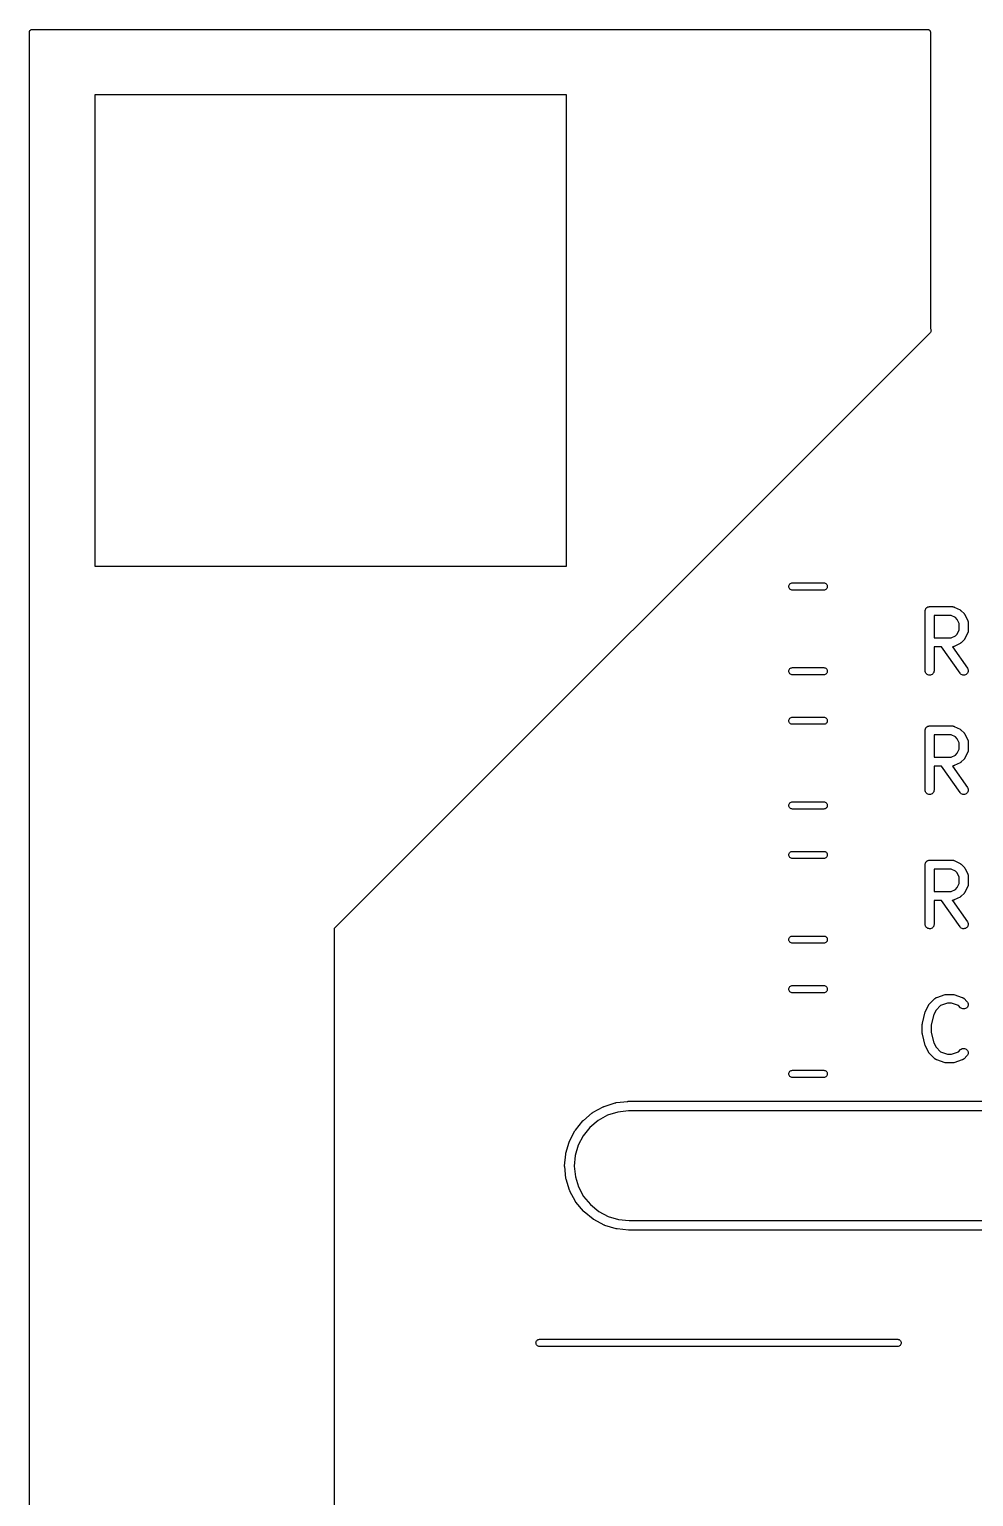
# Model space of a CAD drawing. Extents: x 50 to 150, y -150 to -50.
# Drawn here: x 49.95 to 65.77, y -74.55 to -49.95 of the extents above; entities that cross this region are included whole.
import ezdxf

# ---------------------------------------------------------------- set-up
doc = ezdxf.new("R2010")
doc.units = 0
doc.layers.add('BLACK', color=7, linetype='CONTINUOUS')

msp = doc.modelspace()

# ---------------------------------------------------------------- linework, layer by layer
at = {"layer": 'BLACK', "linetype": 'CONTINUOUS'}
for p, q in [((49.95, -49.9993), (49.9505, -49.9947)), ((49.95, -49.9996), (49.95, -49.9993)), ((49.95, -49.9997), (49.95, -49.9996)), ((49.95, -50), (49.95, -49.9997)), ((49.95, -49.9997), (49.95, -49.9997)), ((49.95, -150), (49.95, -50)), ((49.9505, -49.9947), (49.951, -49.9899)), ((49.951, -49.9899), (49.9511, -49.9898)), ((49.9511, -49.9896), (49.9525, -49.9851)), ((49.9511, -49.9898), (49.9511, -49.9896)), ((49.9525, -49.9851), (49.9539, -49.9806)), ((49.9539, -49.9806), (49.954, -49.9805)), ((49.954, -49.9803), (49.9564, -49.9761)), ((49.954, -49.9805), (49.954, -49.9803)), ((49.9564, -49.9761), (49.9585, -49.972)), ((49.9585, -49.972), (49.9587, -49.9719)), ((49.9587, -49.9718), (49.9617, -49.9682)), ((49.9587, -49.9719), (49.9587, -49.9718)), ((49.9617, -49.9682), (49.9648, -49.9645)), ((49.9648, -49.9645), (49.9649, -49.9644)), ((49.9649, -49.9644), (49.965, -49.9643)), ((49.965, -49.9643), (49.9686, -49.9614)), ((49.9686, -49.9614), (49.9723, -49.9584)), ((49.9723, -49.9584), (49.9725, -49.9583)), ((49.9725, -49.9583), (49.9726, -49.9582)), ((49.9726, -49.9582), (49.9767, -49.956)), ((49.9767, -49.956), (49.9809, -49.9538)), ((49.9809, -49.9538), (49.9811, -49.9537)), ((49.9811, -49.9537), (49.9813, -49.9536)), ((49.9813, -49.9536), (49.9857, -49.9523)), ((49.9857, -49.9523), (49.9903, -49.951)), ((49.9903, -49.951), (49.9905, -49.9509)), ((49.9905, -49.9509), (49.9906, -49.9509)), ((49.9906, -49.9509), (49.9953, -49.9505)), ((49.9953, -49.9505), (50, -49.95)), ((50, -49.95), (65, -49.95)), ((65, -49.95), (65.0003, -49.95)), ((65.0003, -49.95), (65.0003, -49.95)), ((65.0003, -49.95), (65.0004, -49.95)), ((65.0004, -49.95), (65.0007, -49.95)), ((65.0007, -49.95), (65.0053, -49.9505)), ((65.0053, -49.9505), (65.0101, -49.951)), ((65.0101, -49.951), (65.0102, -49.9511)), ((65.0102, -49.9511), (65.0104, -49.9511)), ((65.0104, -49.9511), (65.0149, -49.9525)), ((65.0149, -49.9525), (65.0194, -49.9539)), ((65.0194, -49.9539), (65.0195, -49.954)), ((65.0195, -49.954), (65.0197, -49.954)), ((65.0197, -49.954), (65.0238, -49.9563)), ((65.0238, -49.9563), (65.028, -49.9585)), ((65.028, -49.9585), (65.0281, -49.9587)), ((65.0281, -49.9587), (65.0282, -49.9587)), ((65.0282, -49.9587), (65.0318, -49.9617)), ((65.0318, -49.9617), (65.0355, -49.9648)), ((65.0355, -49.9648), (65.0356, -49.9649)), ((65.0356, -49.9649), (65.0357, -49.965)), ((65.0357, -49.965), (65.0386, -49.9686)), ((65.0386, -49.9686), (65.0416, -49.9723)), ((65.0416, -49.9723), (65.0417, -49.9725)), ((65.0417, -49.9725), (65.0418, -49.9726)), ((65.0418, -49.9726), (65.044, -49.9767)), ((65.044, -49.9767), (65.0462, -49.9809)), ((65.0462, -49.9809), (65.0463, -49.9811)), ((65.0463, -49.9811), (65.0464, -49.9813)), ((65.0464, -49.9813), (65.0477, -49.9857)), ((65.0477, -49.9857), (65.049, -49.9903)), ((65.049, -49.9903), (65.0491, -49.9905)), ((65.0491, -49.9905), (65.0491, -49.9906)), ((65.0491, -49.9906), (65.0495, -49.9953)), ((65.0495, -49.9953), (65.05, -50)), ((65.05, -50), (65.05, -54.9663)), ((58.95, -51.05), (51.05, -51.05)), ((51.05, -51.05), (51.05, -58.95)), ((58.95, -58.95), (58.95, -51.05)), ((65.0445, -55.0403), (55.06, -65.0249)), ((65.0501, -55.0335), (65.0445, -55.0403)), ((65.05, -54.9663), (65.0501, -54.9665)), ((65.0501, -54.9665), (65.0557, -54.9769)), ((65.0557, -55.0231), (65.0501, -55.0335)), ((65.0557, -54.9769), (65.0591, -54.9882)), ((65.0591, -55.0118), (65.0557, -55.0231)), ((65.0591, -54.9882), (65.0603, -55)), ((65.0603, -55), (65.0591, -55.0118)), ((51.05, -58.95), (58.95, -58.95)), ((62.6785, -59.29), (62.6796, -59.2782)), ((62.6796, -59.2782), (62.683, -59.2669)), ((62.683, -59.2669), (62.6886, -59.2565)), ((62.6886, -59.2565), (62.6961, -59.2474)), ((62.6961, -59.2474), (62.7053, -59.2399)), ((62.7053, -59.2399), (62.7157, -59.2343)), ((62.7157, -59.2343), (62.727, -59.2309)), ((62.727, -59.2309), (62.7358, -59.23)), ((62.7358, -59.23), (63.2642, -59.23)), ((63.2642, -59.23), (63.273, -59.2309)), ((63.273, -59.2309), (63.2843, -59.2343)), ((63.2843, -59.2343), (63.2947, -59.2399)), ((63.2947, -59.2399), (63.3039, -59.2474)), ((63.3039, -59.2474), (63.3114, -59.2565)), ((63.3114, -59.2565), (63.317, -59.2669)), ((63.317, -59.2669), (63.3204, -59.2782)), ((63.3204, -59.2782), (63.3215, -59.29)), ((62.6796, -59.3018), (62.6785, -59.29)), ((62.683, -59.3131), (62.6796, -59.3018)), ((62.6886, -59.3235), (62.683, -59.3131)), ((62.6961, -59.3326), (62.6886, -59.3235)), ((62.7053, -59.3401), (62.6961, -59.3326)), ((62.7157, -59.3457), (62.7053, -59.3401)), ((62.727, -59.3491), (62.7157, -59.3457)), ((62.7358, -59.35), (62.727, -59.3491)), ((63.2642, -59.35), (62.7358, -59.35)), ((63.273, -59.3491), (63.2642, -59.35)), ((63.2843, -59.3457), (63.273, -59.3491)), ((63.2947, -59.3401), (63.2843, -59.3457)), ((63.3039, -59.3326), (63.2947, -59.3401)), ((63.3114, -59.3235), (63.3039, -59.3326)), ((63.317, -59.3131), (63.3114, -59.3235)), ((63.3204, -59.3018), (63.317, -59.3131)), ((63.3215, -59.29), (63.3204, -59.3018)), ((64.9607, -59.7013), (64.9615, -59.6943)), ((64.9607, -59.7018), (64.9607, -59.7013)), ((64.9607, -59.7019), (64.9607, -59.7018)), ((64.9607, -59.7024), (64.9607, -59.7019)), ((64.9607, -59.7019), (64.9607, -59.7019)), ((64.9607, -60.7024), (64.9607, -59.7024)), ((64.9615, -59.6943), (64.9622, -59.6873)), ((64.9622, -59.6873), (64.9623, -59.687)), ((64.9623, -59.687), (64.9624, -59.6868)), ((64.9624, -59.6868), (64.9645, -59.6801)), ((64.9645, -59.6801), (64.9666, -59.6733)), ((64.9666, -59.6733), (64.9667, -59.6731)), ((64.9667, -59.6731), (64.9668, -59.6728)), ((64.9668, -59.6728), (64.9702, -59.6666)), ((64.9702, -59.6666), (64.9735, -59.6604)), ((64.9735, -59.6604), (64.9737, -59.6602)), ((64.9737, -59.6602), (64.9738, -59.66)), ((64.9738, -59.66), (64.9784, -59.6546)), ((64.9784, -59.6546), (64.9829, -59.6492)), ((64.9829, -59.6492), (64.9831, -59.649)), ((64.9831, -59.649), (64.9832, -59.6488)), ((64.9832, -59.6488), (64.9887, -59.6444)), ((64.9887, -59.6444), (64.9942, -59.6399)), ((64.9942, -59.6399), (64.9944, -59.6398)), ((64.9944, -59.6398), (64.9946, -59.6396)), ((64.9946, -59.6396), (65.0009, -59.6364)), ((65.0009, -59.6364), (65.0071, -59.633)), ((65.0071, -59.633), (65.0074, -59.633)), ((65.0074, -59.633), (65.0076, -59.6328)), ((65.0076, -59.6328), (65.0144, -59.6308)), ((65.0144, -59.6308), (65.0211, -59.6288)), ((65.0211, -59.6288), (65.0214, -59.6288)), ((65.0214, -59.6288), (65.0217, -59.6287)), ((65.0217, -59.6287), (65.0287, -59.6281)), ((65.0287, -59.6281), (65.0357, -59.6274)), ((65.0357, -59.6274), (65.4167, -59.6274)), ((65.4167, -59.6274), (65.4177, -59.6274)), ((65.4177, -59.6274), (65.4199, -59.6276)), ((65.4199, -59.6276), (65.4221, -59.6276)), ((65.4221, -59.6276), (65.4272, -59.6284)), ((65.4272, -59.6284), (65.4323, -59.629)), ((65.4323, -59.629), (65.4344, -59.6297)), ((65.4344, -59.6297), (65.4365, -59.6301)), ((65.4365, -59.6301), (65.4413, -59.6319)), ((65.4413, -59.6319), (65.4462, -59.6334)), ((65.4462, -59.6334), (65.4481, -59.6345)), ((65.4481, -59.6345), (65.4502, -59.6353)), ((65.4502, -59.6353), (65.5454, -59.6829)), ((65.5454, -59.6829), (65.5464, -59.6834)), ((65.5464, -59.6834), (65.5499, -59.6857)), ((65.5499, -59.6857), (65.5536, -59.6877)), ((65.5536, -59.6877), (65.556, -59.6897)), ((65.556, -59.6897), (65.5587, -59.6914)), ((65.5587, -59.6914), (65.5617, -59.6943)), ((65.5617, -59.6943), (65.5649, -59.697)), ((65.5649, -59.697), (65.6126, -59.7446)), ((65.6126, -59.7446), (65.6133, -59.7453)), ((65.6133, -59.7453), (65.6159, -59.7486)), ((65.6159, -59.7486), (65.6188, -59.7517)), ((65.6188, -59.7517), (65.6205, -59.7543)), ((65.6205, -59.7543), (65.6224, -59.7568)), ((65.6224, -59.7568), (65.6244, -59.7605)), ((65.6244, -59.7605), (65.6266, -59.7641)), ((65.6266, -59.7641), (65.6742, -59.8593)), ((65.1107, -59.7774), (65.1107, -60.1512)), ((65.399, -59.7774), (65.1107, -59.7774)), ((65.4675, -59.8116), (65.399, -59.7774)), ((65.4979, -59.842), (65.4675, -59.8116)), ((65.5321, -59.9106), (65.4979, -59.842)), ((65.4979, -60.0865), (65.5321, -60.018)), ((65.5321, -60.018), (65.5321, -59.9106)), ((65.6742, -59.8593), (65.6747, -59.8603)), ((65.6747, -59.8603), (65.6754, -59.8623)), ((65.6754, -59.8623), (65.6765, -59.8643)), ((65.6765, -59.8643), (65.678, -59.8692)), ((65.678, -59.8692), (65.6797, -59.874)), ((65.6797, -59.874), (65.6801, -59.8762)), ((65.6801, -59.8762), (65.6807, -59.8783)), ((65.6807, -59.8783), (65.6812, -59.8834)), ((65.6812, -59.8834), (65.682, -59.8885)), ((65.682, -59.8885), (65.6819, -59.8907)), ((65.6819, -59.8907), (65.6821, -59.8929)), ((65.6821, -59.8929), (65.6821, -60.0357)), ((65.1107, -60.1512), (65.399, -60.1512)), ((65.399, -60.1512), (65.4675, -60.1169)), ((65.5454, -60.2457), (65.4502, -60.2933)), ((65.4675, -60.1169), (65.4979, -60.0865)), ((65.549, -60.2434), (65.5454, -60.2457)), ((65.5528, -60.2415), (65.549, -60.2434)), ((65.5552, -60.2395), (65.5528, -60.2415)), ((65.5578, -60.2379), (65.5552, -60.2395)), ((65.5609, -60.235), (65.5578, -60.2379)), ((65.5642, -60.2323), (65.5609, -60.235)), ((65.5649, -60.2316), (65.5642, -60.2323)), ((65.6126, -60.184), (65.5649, -60.2316)), ((65.6152, -60.1807), (65.6126, -60.184)), ((65.6182, -60.1777), (65.6152, -60.1807)), ((65.6199, -60.1751), (65.6182, -60.1777)), ((65.6218, -60.1727), (65.6199, -60.1751)), ((65.6238, -60.169), (65.6218, -60.1727)), ((65.6261, -60.1654), (65.6238, -60.169)), ((65.6266, -60.1645), (65.6261, -60.1654)), ((65.6742, -60.0693), (65.6266, -60.1645)), ((65.675, -60.0672), (65.6742, -60.0693)), ((65.6761, -60.0653), (65.675, -60.0672)), ((65.6776, -60.0604), (65.6761, -60.0653)), ((65.6795, -60.0556), (65.6776, -60.0604)), ((65.6798, -60.0534), (65.6795, -60.0556)), ((65.6805, -60.0513), (65.6798, -60.0534)), ((65.6811, -60.0462), (65.6805, -60.0513)), ((65.6819, -60.0412), (65.6811, -60.0462)), ((65.6821, -60.0368), (65.6819, -60.039)), ((65.6819, -60.039), (65.6819, -60.0412)), ((65.6821, -60.0357), (65.6821, -60.0368)), ((65.2348, -60.3012), (65.1107, -60.3012)), ((65.1107, -60.3012), (65.1107, -60.7024)), ((65.5457, -60.7454), (65.2348, -60.3012)), ((65.4189, -60.301), (65.4178, -60.3011)), ((65.4178, -60.3011), (65.6686, -60.6594)), ((65.4211, -60.3011), (65.4189, -60.301)), ((65.4261, -60.3003), (65.4211, -60.3011)), ((65.4312, -60.2998), (65.4261, -60.3003)), ((65.4334, -60.2991), (65.4312, -60.2998)), ((65.4355, -60.2988), (65.4334, -60.2991)), ((65.4403, -60.297), (65.4355, -60.2988)), ((65.4452, -60.2955), (65.4403, -60.297)), ((65.4472, -60.2945), (65.4452, -60.2955)), ((65.4493, -60.2937), (65.4472, -60.2945)), ((65.4502, -60.2933), (65.4493, -60.2937)), ((62.6785, -60.71), (62.6796, -60.6982)), ((62.6796, -60.7218), (62.6785, -60.71)), ((62.6796, -60.6982), (62.683, -60.6869)), ((62.683, -60.7331), (62.6796, -60.7218)), ((62.683, -60.6869), (62.6886, -60.6765)), ((62.6886, -60.7435), (62.683, -60.7331)), ((62.6886, -60.6765), (62.6961, -60.6674)), ((62.6961, -60.7526), (62.6886, -60.7435)), ((62.6961, -60.6674), (62.7053, -60.6599)), ((62.7053, -60.7601), (62.6961, -60.7526)), ((62.7053, -60.6599), (62.7157, -60.6543)), ((62.7157, -60.6543), (62.727, -60.6509)), ((62.727, -60.6509), (62.7358, -60.65)), ((62.7358, -60.65), (63.2642, -60.65)), ((63.2642, -60.65), (63.273, -60.6509)), ((63.273, -60.6509), (63.2843, -60.6543)), ((63.2843, -60.6543), (63.2947, -60.6599)), ((63.2947, -60.6599), (63.3039, -60.6674)), ((63.3039, -60.7526), (63.2947, -60.7601)), ((63.3039, -60.6674), (63.3114, -60.6765)), ((63.3114, -60.7435), (63.3039, -60.7526)), ((63.3114, -60.6765), (63.317, -60.6869)), ((63.317, -60.7331), (63.3114, -60.7435)), ((63.317, -60.6869), (63.3204, -60.6982)), ((63.3204, -60.7218), (63.317, -60.7331)), ((63.3204, -60.6982), (63.3215, -60.71)), ((63.3215, -60.71), (63.3204, -60.7218)), ((64.9621, -60.7169), (64.9607, -60.7024)), ((64.9664, -60.731), (64.9621, -60.7169)), ((64.9732, -60.7439), (64.9664, -60.731)), ((64.9825, -60.7552), (64.9732, -60.7439)), ((64.9938, -60.7646), (64.9825, -60.7552)), ((65.0882, -60.756), (65.0768, -60.7651)), ((65.0976, -60.7448), (65.0882, -60.756)), ((65.1046, -60.7319), (65.0976, -60.7448)), ((65.1091, -60.718), (65.1046, -60.7319)), ((65.1107, -60.7034), (65.1091, -60.718)), ((65.1107, -60.7024), (65.1107, -60.7034)), ((65.5552, -60.7565), (65.5457, -60.7454)), ((65.6609, -60.7547), (65.6497, -60.7641)), ((65.67, -60.7432), (65.6609, -60.7547)), ((65.6686, -60.6594), (65.6692, -60.6602)), ((65.6692, -60.6602), (65.6762, -60.6731)), ((65.6768, -60.7302), (65.67, -60.7432)), ((65.6762, -60.6731), (65.6806, -60.6871)), ((65.6809, -60.7162), (65.6768, -60.7302)), ((65.6806, -60.6871), (65.6821, -60.7016)), ((65.6821, -60.7016), (65.6809, -60.7162)), ((62.7157, -60.7657), (62.7053, -60.7601)), ((62.727, -60.7691), (62.7157, -60.7657)), ((62.7358, -60.77), (62.727, -60.7691)), ((63.2642, -60.77), (62.7358, -60.77)), ((63.273, -60.7691), (63.2642, -60.77)), ((63.2843, -60.7657), (63.273, -60.7691)), ((63.2947, -60.7601), (63.2843, -60.7657)), ((65.0066, -60.7715), (64.9938, -60.7646)), ((65.0206, -60.7758), (65.0066, -60.7715)), ((65.0352, -60.7774), (65.0206, -60.7758)), ((65.0498, -60.7761), (65.0352, -60.7774)), ((65.0638, -60.7719), (65.0498, -60.7761)), ((65.0768, -60.7651), (65.0638, -60.7719)), ((65.5667, -60.7656), (65.5552, -60.7565)), ((65.5798, -60.7722), (65.5667, -60.7656)), ((65.5939, -60.7762), (65.5798, -60.7722)), ((65.6084, -60.7774), (65.5939, -60.7762)), ((65.623, -60.7757), (65.6084, -60.7774)), ((65.6369, -60.7712), (65.623, -60.7757)), ((65.6497, -60.7641), (65.6369, -60.7712)), ((62.6961, -61.4974), (62.7053, -61.4899)), ((62.7053, -61.4899), (62.7157, -61.4843)), ((62.7157, -61.4843), (62.727, -61.4809)), ((62.727, -61.4809), (62.7358, -61.48)), ((62.7358, -61.48), (63.2642, -61.48)), ((63.2642, -61.48), (63.273, -61.4809)), ((63.273, -61.4809), (63.2843, -61.4843)), ((63.2843, -61.4843), (63.2947, -61.4899)), ((63.2947, -61.4899), (63.3039, -61.4974)), ((62.6785, -61.54), (62.6796, -61.5282)), ((62.6796, -61.5518), (62.6785, -61.54)), ((62.6796, -61.5282), (62.683, -61.5169)), ((62.683, -61.5631), (62.6796, -61.5518)), ((62.683, -61.5169), (62.6886, -61.5065)), ((62.6886, -61.5735), (62.683, -61.5631)), ((62.6886, -61.5065), (62.6961, -61.4974)), ((62.6961, -61.5826), (62.6886, -61.5735)), ((62.7053, -61.5901), (62.6961, -61.5826)), ((62.7157, -61.5957), (62.7053, -61.5901)), ((62.727, -61.5991), (62.7157, -61.5957)), ((62.7358, -61.6), (62.727, -61.5991)), ((63.2642, -61.6), (62.7358, -61.6)), ((63.273, -61.5991), (63.2642, -61.6)), ((63.2843, -61.5957), (63.273, -61.5991)), ((63.2947, -61.5901), (63.2843, -61.5957)), ((63.3039, -61.5826), (63.2947, -61.5901)), ((63.3039, -61.4974), (63.3114, -61.5065)), ((63.3114, -61.5735), (63.3039, -61.5826)), ((63.3114, -61.5065), (63.317, -61.5169)), ((63.317, -61.5631), (63.3114, -61.5735)), ((63.317, -61.5169), (63.3204, -61.5282)), ((63.3204, -61.5518), (63.317, -61.5631)), ((63.3204, -61.5282), (63.3215, -61.54)), ((63.3215, -61.54), (63.3204, -61.5518)), ((64.9607, -61.7013), (64.9615, -61.6943)), ((64.9607, -61.7018), (64.9607, -61.7013)), ((64.9607, -61.7019), (64.9607, -61.7018)), ((64.9607, -61.7024), (64.9607, -61.7019)), ((64.9607, -61.7019), (64.9607, -61.7019)), ((64.9607, -62.7024), (64.9607, -61.7024)), ((64.9615, -61.6943), (64.9622, -61.6873)), ((64.9622, -61.6873), (64.9623, -61.687)), ((64.9623, -61.687), (64.9624, -61.6868)), ((64.9624, -61.6868), (64.9645, -61.6801)), ((64.9645, -61.6801), (64.9666, -61.6733)), ((64.9666, -61.6733), (64.9667, -61.6731)), ((64.9667, -61.6731), (64.9668, -61.6728)), ((64.9668, -61.6728), (64.9702, -61.6666)), ((64.9702, -61.6666), (64.9735, -61.6604)), ((64.9735, -61.6604), (64.9737, -61.6602)), ((64.9737, -61.6602), (64.9738, -61.66)), ((64.9738, -61.66), (64.9784, -61.6546)), ((64.9784, -61.6546), (64.9829, -61.6492)), ((64.9829, -61.6492), (64.9831, -61.649)), ((64.9831, -61.649), (64.9832, -61.6488)), ((64.9832, -61.6488), (64.9887, -61.6444)), ((64.9887, -61.6444), (64.9942, -61.6399)), ((64.9942, -61.6399), (64.9944, -61.6398)), ((64.9944, -61.6398), (64.9946, -61.6396)), ((64.9946, -61.6396), (65.0009, -61.6364)), ((65.0009, -61.6364), (65.0071, -61.633)), ((65.0071, -61.633), (65.0074, -61.633)), ((65.0074, -61.633), (65.0076, -61.6328)), ((65.0076, -61.6328), (65.0144, -61.6308)), ((65.0144, -61.6308), (65.0211, -61.6288)), ((65.0211, -61.6288), (65.0214, -61.6288)), ((65.0214, -61.6288), (65.0217, -61.6287)), ((65.0217, -61.6287), (65.0287, -61.6281)), ((65.0287, -61.6281), (65.0357, -61.6274)), ((65.0357, -61.6274), (65.4167, -61.6274)), ((65.4167, -61.6274), (65.4177, -61.6274)), ((65.4177, -61.6274), (65.4199, -61.6276)), ((65.4199, -61.6276), (65.4221, -61.6276)), ((65.4221, -61.6276), (65.4272, -61.6284)), ((65.4272, -61.6284), (65.4323, -61.629)), ((65.4323, -61.629), (65.4344, -61.6297)), ((65.4344, -61.6297), (65.4365, -61.6301)), ((65.4365, -61.6301), (65.4413, -61.6319)), ((65.4413, -61.6319), (65.4462, -61.6334)), ((65.4462, -61.6334), (65.4481, -61.6345)), ((65.4481, -61.6345), (65.4502, -61.6353)), ((65.4502, -61.6353), (65.5454, -61.6829)), ((65.5454, -61.6829), (65.5464, -61.6834)), ((65.5464, -61.6834), (65.5499, -61.6857)), ((65.5499, -61.6857), (65.5536, -61.6877)), ((65.5536, -61.6877), (65.556, -61.6897)), ((65.556, -61.6897), (65.5587, -61.6914)), ((65.5587, -61.6914), (65.5617, -61.6943)), ((65.5617, -61.6943), (65.5649, -61.697)), ((65.5649, -61.697), (65.6126, -61.7446)), ((65.1107, -61.7774), (65.1107, -62.1512)), ((65.399, -61.7774), (65.1107, -61.7774)), ((65.4675, -61.8116), (65.399, -61.7774)), ((65.4979, -61.842), (65.4675, -61.8116)), ((65.5321, -61.9106), (65.4979, -61.842)), ((65.5321, -62.018), (65.5321, -61.9106)), ((65.6126, -61.7446), (65.6133, -61.7453)), ((65.6133, -61.7453), (65.6159, -61.7486)), ((65.6159, -61.7486), (65.6188, -61.7517)), ((65.6188, -61.7517), (65.6205, -61.7543)), ((65.6205, -61.7543), (65.6224, -61.7568)), ((65.6224, -61.7568), (65.6244, -61.7605)), ((65.6244, -61.7605), (65.6266, -61.7641)), ((65.6266, -61.7641), (65.6742, -61.8593)), ((65.6742, -61.8593), (65.6747, -61.8603)), ((65.6747, -61.8603), (65.6754, -61.8623)), ((65.6754, -61.8623), (65.6765, -61.8643)), ((65.6765, -61.8643), (65.678, -61.8692)), ((65.678, -61.8692), (65.6797, -61.874)), ((65.6797, -61.874), (65.6801, -61.8762)), ((65.6801, -61.8762), (65.6807, -61.8783)), ((65.6807, -61.8783), (65.6812, -61.8834)), ((65.6812, -61.8834), (65.682, -61.8885)), ((65.682, -61.8885), (65.6819, -61.8907)), ((65.6819, -61.8907), (65.6821, -61.8929)), ((65.6821, -61.8929), (65.6821, -62.0357)), ((65.1107, -62.1512), (65.399, -62.1512)), ((65.399, -62.1512), (65.4675, -62.1169)), ((65.4675, -62.1169), (65.4979, -62.0865)), ((65.4979, -62.0865), (65.5321, -62.018)), ((65.5649, -62.2316), (65.5642, -62.2323)), ((65.6126, -62.184), (65.5649, -62.2316)), ((65.6152, -62.1807), (65.6126, -62.184)), ((65.6182, -62.1777), (65.6152, -62.1807)), ((65.6199, -62.1751), (65.6182, -62.1777)), ((65.6218, -62.1727), (65.6199, -62.1751)), ((65.6238, -62.169), (65.6218, -62.1727)), ((65.6261, -62.1654), (65.6238, -62.169)), ((65.6266, -62.1645), (65.6261, -62.1654)), ((65.6742, -62.0693), (65.6266, -62.1645)), ((65.675, -62.0672), (65.6742, -62.0693)), ((65.6761, -62.0653), (65.675, -62.0672)), ((65.6776, -62.0604), (65.6761, -62.0653)), ((65.6795, -62.0556), (65.6776, -62.0604)), ((65.6798, -62.0534), (65.6795, -62.0556)), ((65.6805, -62.0513), (65.6798, -62.0534)), ((65.6811, -62.0462), (65.6805, -62.0513)), ((65.6819, -62.0412), (65.6811, -62.0462)), ((65.6821, -62.0368), (65.6819, -62.039)), ((65.6819, -62.039), (65.6819, -62.0412)), ((65.6821, -62.0357), (65.6821, -62.0368)), ((65.2348, -62.3012), (65.1107, -62.3012)), ((65.1107, -62.3012), (65.1107, -62.7024)), ((65.5457, -62.7454), (65.2348, -62.3012)), ((65.4189, -62.301), (65.4178, -62.3011)), ((65.4178, -62.3011), (65.6686, -62.6594)), ((65.4211, -62.3011), (65.4189, -62.301)), ((65.4261, -62.3003), (65.4211, -62.3011)), ((65.4312, -62.2998), (65.4261, -62.3003)), ((65.4334, -62.2991), (65.4312, -62.2998)), ((65.4355, -62.2988), (65.4334, -62.2991)), ((65.4403, -62.297), (65.4355, -62.2988)), ((65.4452, -62.2955), (65.4403, -62.297)), ((65.4472, -62.2945), (65.4452, -62.2955)), ((65.4493, -62.2937), (65.4472, -62.2945)), ((65.4502, -62.2933), (65.4493, -62.2937)), ((65.5454, -62.2457), (65.4502, -62.2933)), ((65.549, -62.2434), (65.5454, -62.2457)), ((65.5528, -62.2415), (65.549, -62.2434)), ((65.5552, -62.2395), (65.5528, -62.2415)), ((65.5578, -62.2379), (65.5552, -62.2395)), ((65.5609, -62.235), (65.5578, -62.2379)), ((65.5642, -62.2323), (65.5609, -62.235)), ((64.9621, -62.7169), (64.9607, -62.7024)), ((64.9664, -62.731), (64.9621, -62.7169)), ((65.1091, -62.718), (65.1046, -62.7319)), ((65.1107, -62.7034), (65.1091, -62.718)), ((65.1107, -62.7024), (65.1107, -62.7034)), ((65.6686, -62.6594), (65.6692, -62.6602)), ((65.6692, -62.6602), (65.6762, -62.6731)), ((65.6762, -62.6731), (65.6806, -62.6871)), ((65.6809, -62.7162), (65.6768, -62.7302)), ((65.6806, -62.6871), (65.6821, -62.7016)), ((65.6821, -62.7016), (65.6809, -62.7162)), ((62.6785, -62.96), (62.6796, -62.9482)), ((62.6796, -62.9718), (62.6785, -62.96)), ((62.6796, -62.9482), (62.683, -62.9369)), ((62.683, -62.9369), (62.6886, -62.9265)), ((62.6886, -62.9265), (62.6961, -62.9174)), ((62.6961, -62.9174), (62.7053, -62.9099)), ((62.7053, -62.9099), (62.7157, -62.9043)), ((62.7157, -62.9043), (62.727, -62.9009)), ((62.727, -62.9009), (62.7358, -62.9)), ((62.7358, -62.9), (63.2642, -62.9)), ((63.2642, -62.9), (63.273, -62.9009)), ((63.273, -62.9009), (63.2843, -62.9043)), ((63.2843, -62.9043), (63.2947, -62.9099)), ((63.2947, -62.9099), (63.3039, -62.9174)), ((63.3039, -62.9174), (63.3114, -62.9265)), ((63.3114, -62.9265), (63.317, -62.9369)), ((63.317, -62.9369), (63.3204, -62.9482)), ((63.3204, -62.9482), (63.3215, -62.96)), ((63.3215, -62.96), (63.3204, -62.9718)), ((64.9732, -62.7439), (64.9664, -62.731)), ((64.9825, -62.7552), (64.9732, -62.7439)), ((64.9938, -62.7646), (64.9825, -62.7552)), ((65.0066, -62.7715), (64.9938, -62.7646)), ((65.0206, -62.7758), (65.0066, -62.7715)), ((65.0352, -62.7774), (65.0206, -62.7758)), ((65.0498, -62.7761), (65.0352, -62.7774)), ((65.0638, -62.7719), (65.0498, -62.7761)), ((65.0768, -62.7651), (65.0638, -62.7719)), ((65.0882, -62.756), (65.0768, -62.7651)), ((65.0976, -62.7448), (65.0882, -62.756)), ((65.1046, -62.7319), (65.0976, -62.7448)), ((65.5552, -62.7565), (65.5457, -62.7454)), ((65.5667, -62.7656), (65.5552, -62.7565)), ((65.5798, -62.7722), (65.5667, -62.7656)), ((65.5939, -62.7762), (65.5798, -62.7722)), ((65.6084, -62.7774), (65.5939, -62.7762)), ((65.623, -62.7757), (65.6084, -62.7774)), ((65.6369, -62.7712), (65.623, -62.7757)), ((65.6497, -62.7641), (65.6369, -62.7712)), ((65.6609, -62.7547), (65.6497, -62.7641)), ((65.67, -62.7432), (65.6609, -62.7547)), ((65.6768, -62.7302), (65.67, -62.7432)), ((62.683, -62.9831), (62.6796, -62.9718)), ((62.6886, -62.9935), (62.683, -62.9831)), ((62.6961, -63.0026), (62.6886, -62.9935)), ((62.7053, -63.0101), (62.6961, -63.0026)), ((62.7157, -63.0157), (62.7053, -63.0101)), ((62.727, -63.0191), (62.7157, -63.0157)), ((62.7358, -63.02), (62.727, -63.0191)), ((63.2642, -63.02), (62.7358, -63.02)), ((63.273, -63.0191), (63.2642, -63.02)), ((63.2843, -63.0157), (63.273, -63.0191)), ((63.2947, -63.0101), (63.2843, -63.0157)), ((63.3039, -63.0026), (63.2947, -63.0101)), ((63.3114, -62.9935), (63.3039, -63.0026)), ((63.317, -62.9831), (63.3114, -62.9935)), ((63.3204, -62.9718), (63.317, -62.9831)), ((62.6785, -63.79), (62.6796, -63.7782)), ((62.6796, -63.8018), (62.6785, -63.79)), ((62.6796, -63.7782), (62.683, -63.7669)), ((62.683, -63.8131), (62.6796, -63.8018)), ((62.683, -63.7669), (62.6886, -63.7565)), ((62.6886, -63.8235), (62.683, -63.8131)), ((62.6886, -63.7565), (62.6961, -63.7474)), ((62.6961, -63.8326), (62.6886, -63.8235)), ((62.6961, -63.7474), (62.7053, -63.7399)), ((62.7053, -63.8401), (62.6961, -63.8326)), ((62.7053, -63.7399), (62.7157, -63.7343)), ((62.7157, -63.8457), (62.7053, -63.8401)), ((62.7157, -63.7343), (62.727, -63.7309)), ((62.727, -63.8491), (62.7157, -63.8457)), ((62.727, -63.7309), (62.7358, -63.73)), ((62.7358, -63.85), (62.727, -63.8491)), ((62.7358, -63.73), (63.2642, -63.73)), ((63.2642, -63.85), (62.7358, -63.85)), ((63.2642, -63.73), (63.273, -63.7309)), ((63.273, -63.8491), (63.2642, -63.85)), ((63.273, -63.7309), (63.2843, -63.7343)), ((63.2843, -63.8457), (63.273, -63.8491)), ((63.2843, -63.7343), (63.2947, -63.7399)), ((63.2947, -63.8401), (63.2843, -63.8457)), ((63.2947, -63.7399), (63.3039, -63.7474)), ((63.3039, -63.8326), (63.2947, -63.8401)), ((63.3039, -63.7474), (63.3114, -63.7565)), ((63.3114, -63.8235), (63.3039, -63.8326)), ((63.3114, -63.7565), (63.317, -63.7669)), ((63.317, -63.8131), (63.3114, -63.8235)), ((63.317, -63.7669), (63.3204, -63.7782)), ((63.3204, -63.8018), (63.317, -63.8131)), ((63.3204, -63.7782), (63.3215, -63.79)), ((63.3215, -63.79), (63.3204, -63.8018)), ((64.9607, -63.9513), (64.9615, -63.9443)), ((64.9607, -63.9518), (64.9607, -63.9513)), ((64.9607, -63.9519), (64.9607, -63.9518)), ((64.9607, -63.9524), (64.9607, -63.9519)), ((64.9607, -63.9519), (64.9607, -63.9519)), ((64.9607, -64.9524), (64.9607, -63.9524)), ((64.9615, -63.9443), (64.9622, -63.9373)), ((64.9622, -63.9373), (64.9623, -63.937)), ((64.9623, -63.937), (64.9624, -63.9368)), ((64.9624, -63.9368), (64.9645, -63.9301)), ((64.9645, -63.9301), (64.9666, -63.9233)), ((64.9666, -63.9233), (64.9667, -63.9231)), ((64.9667, -63.9231), (64.9668, -63.9228)), ((64.9668, -63.9228), (64.9702, -63.9166)), ((64.9702, -63.9166), (64.9735, -63.9104)), ((64.9735, -63.9104), (64.9737, -63.9102)), ((64.9737, -63.9102), (64.9738, -63.91)), ((64.9738, -63.91), (64.9784, -63.9046)), ((64.9784, -63.9046), (64.9829, -63.8992)), ((64.9829, -63.8992), (64.9831, -63.899)), ((64.9831, -63.899), (64.9832, -63.8988)), ((64.9832, -63.8988), (64.9887, -63.8944)), ((64.9887, -63.8944), (64.9942, -63.8899)), ((64.9942, -63.8899), (64.9944, -63.8898)), ((64.9944, -63.8898), (64.9946, -63.8896)), ((64.9946, -63.8896), (65.0009, -63.8864)), ((65.0009, -63.8864), (65.0071, -63.883)), ((65.0071, -63.883), (65.0074, -63.883)), ((65.0074, -63.883), (65.0076, -63.8828)), ((65.0076, -63.8828), (65.0144, -63.8808)), ((65.0144, -63.8808), (65.0211, -63.8788)), ((65.0211, -63.8788), (65.0214, -63.8788)), ((65.0214, -63.8788), (65.0217, -63.8787)), ((65.0217, -63.8787), (65.0287, -63.8781)), ((65.0287, -63.8781), (65.0357, -63.8774)), ((65.0357, -63.8774), (65.4167, -63.8774)), ((65.4167, -63.8774), (65.4177, -63.8774)), ((65.4177, -63.8774), (65.4199, -63.8776)), ((65.4199, -63.8776), (65.4221, -63.8776)), ((65.4221, -63.8776), (65.4272, -63.8784)), ((65.4272, -63.8784), (65.4323, -63.879)), ((65.4323, -63.879), (65.4344, -63.8797)), ((65.4344, -63.8797), (65.4365, -63.8801)), ((65.4365, -63.8801), (65.4413, -63.8819)), ((65.4413, -63.8819), (65.4462, -63.8834)), ((65.4462, -63.8834), (65.4481, -63.8845)), ((65.4481, -63.8845), (65.4502, -63.8853)), ((65.4502, -63.8853), (65.5454, -63.9329)), ((65.5454, -63.9329), (65.5464, -63.9334)), ((65.5464, -63.9334), (65.5499, -63.9357)), ((65.5499, -63.9357), (65.5536, -63.9377)), ((65.5536, -63.9377), (65.556, -63.9397)), ((65.556, -63.9397), (65.5587, -63.9414)), ((65.5587, -63.9414), (65.5617, -63.9443)), ((65.5617, -63.9443), (65.5649, -63.947)), ((65.5649, -63.947), (65.6126, -63.9946)), ((65.1107, -64.0274), (65.1107, -64.4012)), ((65.399, -64.0274), (65.1107, -64.0274)), ((65.4675, -64.0616), (65.399, -64.0274)), ((65.4979, -64.092), (65.4675, -64.0616)), ((65.5321, -64.1606), (65.4979, -64.092)), ((65.5321, -64.268), (65.5321, -64.1606)), ((65.6126, -63.9946), (65.6133, -63.9953)), ((65.6133, -63.9953), (65.6159, -63.9986)), ((65.6159, -63.9986), (65.6188, -64.0017)), ((65.6188, -64.0017), (65.6205, -64.0043)), ((65.6205, -64.0043), (65.6224, -64.0068)), ((65.6224, -64.0068), (65.6244, -64.0105)), ((65.6244, -64.0105), (65.6266, -64.0141)), ((65.6266, -64.0141), (65.6742, -64.1093)), ((65.6742, -64.1093), (65.6747, -64.1103)), ((65.6747, -64.1103), (65.6754, -64.1123)), ((65.6754, -64.1123), (65.6765, -64.1143)), ((65.6765, -64.1143), (65.678, -64.1192)), ((65.678, -64.1192), (65.6797, -64.124)), ((65.6797, -64.124), (65.6801, -64.1262)), ((65.6801, -64.1262), (65.6807, -64.1283)), ((65.6807, -64.1283), (65.6812, -64.1334)), ((65.6812, -64.1334), (65.682, -64.1385)), ((65.682, -64.1385), (65.6819, -64.1407)), ((65.6819, -64.1407), (65.6821, -64.1429)), ((65.6821, -64.1429), (65.6821, -64.2857)), ((65.1107, -64.4012), (65.399, -64.4012)), ((65.399, -64.4012), (65.4675, -64.3669)), ((65.4675, -64.3669), (65.4979, -64.3365)), ((65.4979, -64.3365), (65.5321, -64.268)), ((65.6126, -64.434), (65.5649, -64.4816)), ((65.6152, -64.4307), (65.6126, -64.434)), ((65.6182, -64.4277), (65.6152, -64.4307)), ((65.6199, -64.4251), (65.6182, -64.4277)), ((65.6218, -64.4227), (65.6199, -64.4251)), ((65.6238, -64.419), (65.6218, -64.4227)), ((65.6261, -64.4154), (65.6238, -64.419)), ((65.6266, -64.4145), (65.6261, -64.4154)), ((65.6742, -64.3193), (65.6266, -64.4145)), ((65.675, -64.3172), (65.6742, -64.3193)), ((65.6761, -64.3153), (65.675, -64.3172)), ((65.6776, -64.3104), (65.6761, -64.3153)), ((65.6795, -64.3056), (65.6776, -64.3104)), ((65.6798, -64.3034), (65.6795, -64.3056)), ((65.6805, -64.3013), (65.6798, -64.3034)), ((65.6811, -64.2962), (65.6805, -64.3013)), ((65.6819, -64.2912), (65.6811, -64.2962)), ((65.6821, -64.2868), (65.6819, -64.289)), ((65.6819, -64.289), (65.6819, -64.2912)), ((65.6821, -64.2857), (65.6821, -64.2868)), ((65.2348, -64.5512), (65.1107, -64.5512)), ((65.1107, -64.5512), (65.1107, -64.9524)), ((65.5457, -64.9954), (65.2348, -64.5512)), ((65.4189, -64.551), (65.4178, -64.5511)), ((65.4178, -64.5511), (65.6686, -64.9094)), ((65.4211, -64.5511), (65.4189, -64.551)), ((65.4261, -64.5503), (65.4211, -64.5511)), ((65.4312, -64.5498), (65.4261, -64.5503)), ((65.4334, -64.5491), (65.4312, -64.5498)), ((65.4355, -64.5488), (65.4334, -64.5491)), ((65.4403, -64.547), (65.4355, -64.5488)), ((65.4452, -64.5455), (65.4403, -64.547)), ((65.4472, -64.5445), (65.4452, -64.5455)), ((65.4493, -64.5437), (65.4472, -64.5445)), ((65.4502, -64.5433), (65.4493, -64.5437)), ((65.5454, -64.4957), (65.4502, -64.5433)), ((65.549, -64.4934), (65.5454, -64.4957)), ((65.5528, -64.4915), (65.549, -64.4934)), ((65.5552, -64.4895), (65.5528, -64.4915)), ((65.5578, -64.4879), (65.5552, -64.4895)), ((65.5609, -64.485), (65.5578, -64.4879)), ((65.5642, -64.4823), (65.5609, -64.485)), ((65.5649, -64.4816), (65.5642, -64.4823)), ((65.6686, -64.9094), (65.6692, -64.9102)), ((65.6692, -64.9102), (65.6762, -64.9231)), ((65.6762, -64.9231), (65.6806, -64.9371)), ((65.6806, -64.9371), (65.6821, -64.9516)), ((55.06, -65.0249), (55.06, -134.975)), ((62.683, -65.1869), (62.6886, -65.1765)), ((62.6886, -65.1765), (62.6961, -65.1674)), ((62.6961, -65.1674), (62.7053, -65.1599)), ((62.7053, -65.1599), (62.7157, -65.1543)), ((62.7157, -65.1543), (62.727, -65.1509)), ((62.727, -65.1509), (62.7358, -65.15)), ((62.7358, -65.15), (63.2642, -65.15)), ((63.2642, -65.15), (63.273, -65.1509)), ((63.273, -65.1509), (63.2843, -65.1543)), ((63.2843, -65.1543), (63.2947, -65.1599)), ((63.2947, -65.1599), (63.3039, -65.1674)), ((63.3039, -65.1674), (63.3114, -65.1765)), ((63.3114, -65.1765), (63.317, -65.1869)), ((64.9621, -64.9669), (64.9607, -64.9524)), ((64.9664, -64.981), (64.9621, -64.9669)), ((64.9732, -64.9939), (64.9664, -64.981)), ((64.9825, -65.0052), (64.9732, -64.9939)), ((64.9938, -65.0146), (64.9825, -65.0052)), ((65.0066, -65.0215), (64.9938, -65.0146)), ((65.0206, -65.0258), (65.0066, -65.0215)), ((65.0352, -65.0274), (65.0206, -65.0258)), ((65.0498, -65.0261), (65.0352, -65.0274)), ((65.0638, -65.0219), (65.0498, -65.0261)), ((65.0768, -65.0151), (65.0638, -65.0219)), ((65.0882, -65.006), (65.0768, -65.0151)), ((65.0976, -64.9948), (65.0882, -65.006)), ((65.1046, -64.9819), (65.0976, -64.9948)), ((65.1091, -64.968), (65.1046, -64.9819)), ((65.1107, -64.9534), (65.1091, -64.968)), ((65.1107, -64.9524), (65.1107, -64.9534)), ((65.5552, -65.0065), (65.5457, -64.9954)), ((65.5667, -65.0156), (65.5552, -65.0065)), ((65.5798, -65.0222), (65.5667, -65.0156)), ((65.5939, -65.0262), (65.5798, -65.0222)), ((65.6084, -65.0274), (65.5939, -65.0262)), ((65.623, -65.0257), (65.6084, -65.0274)), ((65.6369, -65.0212), (65.623, -65.0257)), ((65.6497, -65.0141), (65.6369, -65.0212)), ((65.6609, -65.0047), (65.6497, -65.0141)), ((65.67, -64.9932), (65.6609, -65.0047)), ((65.6768, -64.9802), (65.67, -64.9932)), ((65.6809, -64.9662), (65.6768, -64.9802)), ((65.6821, -64.9516), (65.6809, -64.9662)), ((62.6785, -65.21), (62.6796, -65.1982)), ((62.6796, -65.2218), (62.6785, -65.21)), ((62.6796, -65.1982), (62.683, -65.1869)), ((62.683, -65.2331), (62.6796, -65.2218)), ((62.6886, -65.2435), (62.683, -65.2331)), ((62.6961, -65.2526), (62.6886, -65.2435)), ((62.7053, -65.2601), (62.6961, -65.2526)), ((62.7157, -65.2657), (62.7053, -65.2601)), ((62.727, -65.2691), (62.7157, -65.2657)), ((62.7358, -65.27), (62.727, -65.2691)), ((63.2642, -65.27), (62.7358, -65.27)), ((63.273, -65.2691), (63.2642, -65.27)), ((63.2843, -65.2657), (63.273, -65.2691)), ((63.2947, -65.2601), (63.2843, -65.2657)), ((63.3039, -65.2526), (63.2947, -65.2601)), ((63.3114, -65.2435), (63.3039, -65.2526)), ((63.317, -65.2331), (63.3114, -65.2435)), ((63.317, -65.1869), (63.3204, -65.1982)), ((63.3204, -65.2218), (63.317, -65.2331)), ((63.3204, -65.1982), (63.3215, -65.21)), ((63.3215, -65.21), (63.3204, -65.2218)), ((62.6785, -66.04), (62.6796, -66.0282)), ((62.6796, -66.0518), (62.6785, -66.04)), ((62.6796, -66.0282), (62.683, -66.0169)), ((62.683, -66.0631), (62.6796, -66.0518)), ((62.683, -66.0169), (62.6886, -66.0065)), ((62.6886, -66.0735), (62.683, -66.0631)), ((62.6886, -66.0065), (62.6961, -65.9974)), ((62.6961, -66.0826), (62.6886, -66.0735)), ((62.6961, -65.9974), (62.7053, -65.9899)), ((62.7053, -66.0901), (62.6961, -66.0826)), ((62.7053, -65.9899), (62.7157, -65.9843)), ((62.7157, -66.0957), (62.7053, -66.0901)), ((62.7157, -65.9843), (62.727, -65.9809)), ((62.727, -66.0991), (62.7157, -66.0957)), ((62.727, -65.9809), (62.7358, -65.98)), ((62.7358, -66.1), (62.727, -66.0991)), ((62.7358, -65.98), (63.2642, -65.98)), ((63.2642, -66.1), (62.7358, -66.1)), ((63.2642, -65.98), (63.273, -65.9809)), ((63.273, -66.0991), (63.2642, -66.1)), ((63.273, -65.9809), (63.2843, -65.9843)), ((63.2843, -66.0957), (63.273, -66.0991)), ((63.2843, -65.9843), (63.2947, -65.9899)), ((63.2947, -66.0901), (63.2843, -66.0957)), ((63.2947, -65.9899), (63.3039, -65.9974)), ((63.3039, -66.0826), (63.2947, -66.0901)), ((63.3039, -65.9974), (63.3114, -66.0065)), ((63.3114, -66.0735), (63.3039, -66.0826)), ((63.3114, -66.0065), (63.317, -66.0169)), ((63.317, -66.0631), (63.3114, -66.0735)), ((63.317, -66.0169), (63.3204, -66.0282)), ((63.3204, -66.0518), (63.317, -66.0631)), ((63.3204, -66.0282), (63.3215, -66.04)), ((63.3215, -66.04), (63.3204, -66.0518)), ((65.1549, -66.1788), (65.2977, -66.1312)), ((65.2977, -66.1312), (65.2987, -66.1309)), ((65.2987, -66.1309), (65.3028, -66.13)), ((65.3028, -66.13), (65.3069, -66.1288)), ((65.3069, -66.1288), (65.31, -66.1285)), ((65.31, -66.1285), (65.313, -66.1279)), ((65.313, -66.1279), (65.3172, -66.1278)), ((65.3172, -66.1278), (65.3214, -66.1274)), ((65.3214, -66.1274), (65.4167, -66.1274)), ((65.4167, -66.1274), (65.4177, -66.1274)), ((65.4177, -66.1274), (65.4219, -66.1279)), ((65.4219, -66.1279), (65.4261, -66.128)), ((65.4261, -66.128), (65.4292, -66.1287)), ((65.4292, -66.1287), (65.4323, -66.129)), ((65.4323, -66.129), (65.4363, -66.1303)), ((65.4363, -66.1303), (65.4404, -66.1312)), ((65.4404, -66.1312), (65.5832, -66.1788)), ((64.9659, -66.4141), (64.9683, -66.4076)), ((64.9683, -66.4076), (64.9685, -66.4073)), ((64.9685, -66.4073), (64.9686, -66.4069)), ((64.9686, -66.4069), (65.0163, -66.3117)), ((65.0163, -66.3117), (65.0167, -66.3108)), ((65.0167, -66.3108), (65.019, -66.3072)), ((65.019, -66.3072), (65.021, -66.3035)), ((65.021, -66.3035), (65.023, -66.3011)), ((65.023, -66.3011), (65.0247, -66.2985)), ((65.0247, -66.2985), (65.0276, -66.2955)), ((65.0276, -66.2955), (65.0303, -66.2922)), ((65.0303, -66.2922), (65.1255, -66.197)), ((65.145, -66.3897), (65.1065, -66.4667)), ((65.1255, -66.197), (65.1263, -66.1962)), ((65.1263, -66.1962), (65.128, -66.1949)), ((65.128, -66.1949), (65.1295, -66.1933)), ((65.1295, -66.1933), (65.1337, -66.1903)), ((65.1337, -66.1903), (65.1377, -66.1871)), ((65.1377, -66.1871), (65.1397, -66.1861)), ((65.1397, -66.1861), (65.1415, -66.1848)), ((65.1415, -66.1848), (65.1462, -66.1827)), ((65.2191, -66.3156), (65.145, -66.3897)), ((65.1462, -66.1827), (65.1507, -66.1804)), ((65.1507, -66.1804), (65.1528, -66.1797)), ((65.1528, -66.1797), (65.1549, -66.1788)), ((65.3336, -66.2774), (65.2191, -66.3156)), ((65.4045, -66.2774), (65.3336, -66.2774)), ((65.519, -66.3156), (65.4045, -66.2774)), ((65.5541, -66.3507), (65.519, -66.3156)), ((65.5654, -66.3599), (65.5541, -66.3507)), ((65.5783, -66.3669), (65.5654, -66.3599)), ((65.5923, -66.3711), (65.5783, -66.3669)), ((65.5832, -66.1788), (65.5842, -66.1792)), ((65.5842, -66.1792), (65.5862, -66.1801)), ((65.5862, -66.1801), (65.5883, -66.1808)), ((65.5883, -66.1808), (65.5929, -66.1832)), ((65.6069, -66.3726), (65.5923, -66.3711)), ((65.5929, -66.1832), (65.5975, -66.1853)), ((65.5975, -66.1853), (65.5993, -66.1866)), ((65.5993, -66.1866), (65.6012, -66.1877)), ((65.6012, -66.1877), (65.6052, -66.1909)), ((65.6052, -66.1909), (65.6094, -66.1939)), ((65.6215, -66.3712), (65.6069, -66.3726)), ((65.6094, -66.1939), (65.6108, -66.1956)), ((65.6108, -66.1956), (65.6126, -66.197)), ((65.6126, -66.197), (65.6602, -66.2446)), ((65.6355, -66.3671), (65.6215, -66.3712)), ((65.6484, -66.3602), (65.6355, -66.3671)), ((65.6598, -66.351), (65.6484, -66.3602)), ((65.6692, -66.3398), (65.6598, -66.351)), ((65.6602, -66.2446), (65.6609, -66.2453)), ((65.6609, -66.2453), (65.67, -66.2568)), ((65.6762, -66.3269), (65.6692, -66.3398)), ((65.67, -66.2568), (65.6768, -66.2698)), ((65.6806, -66.313), (65.6762, -66.3269)), ((65.6768, -66.2698), (65.6809, -66.2838)), ((65.6821, -66.2984), (65.6806, -66.313)), ((65.6809, -66.2838), (65.6821, -66.2984)), ((64.9131, -66.6299), (64.9133, -66.6286)), ((64.9131, -66.631), (64.9131, -66.6299)), ((64.9131, -66.7738), (64.9131, -66.631)), ((64.9132, -66.6272), (64.9141, -66.6213)), ((64.9133, -66.6286), (64.9132, -66.6272)), ((64.9141, -66.6213), (64.9147, -66.6154)), ((64.9147, -66.6154), (64.9151, -66.6141)), ((64.9151, -66.6141), (64.9153, -66.6128)), ((64.9153, -66.6128), (64.963, -66.4223)), ((64.963, -66.4223), (64.9632, -66.4213)), ((64.9632, -66.4213), (64.9633, -66.4209)), ((64.9633, -66.4209), (64.9634, -66.4206)), ((64.9634, -66.4206), (64.9659, -66.4141)), ((65.1065, -66.4667), (65.0631, -66.6402)), ((65.0631, -66.6402), (65.0631, -66.7646)), ((64.9132, -66.7751), (64.9131, -66.7738)), ((64.9131, -66.7765), (64.9132, -66.7751)), ((64.9139, -66.7824), (64.9131, -66.7765)), ((64.9145, -66.7884), (64.9139, -66.7824)), ((64.9149, -66.7897), (64.9145, -66.7884)), ((64.9151, -66.791), (64.9149, -66.7897)), ((64.9153, -66.792), (64.9151, -66.791)), ((64.963, -66.9825), (64.9153, -66.792)), ((65.0631, -66.7646), (65.1065, -66.9381)), ((64.9631, -66.9828), (64.963, -66.9825)), ((64.9631, -66.9831), (64.9631, -66.9828)), ((64.9655, -66.9896), (64.9631, -66.9831)), ((64.9679, -66.9963), (64.9655, -66.9896)), ((64.9681, -66.9966), (64.9679, -66.9963)), ((64.9682, -66.9969), (64.9681, -66.9966)), ((64.9686, -66.9978), (64.9682, -66.9969)), ((65.0163, -67.0931), (64.9686, -66.9978)), ((65.0185, -67.0966), (65.0163, -67.0931)), ((65.0204, -67.1004), (65.0185, -67.0966)), ((65.0224, -67.1028), (65.0204, -67.1004)), ((65.024, -67.1055), (65.0224, -67.1028)), ((65.0269, -67.1085), (65.024, -67.1055)), ((65.0296, -67.1118), (65.0269, -67.1085)), ((65.0303, -67.1126), (65.0296, -67.1118)), ((65.1255, -67.2078), (65.0303, -67.1126)), ((65.1065, -66.9381), (65.145, -67.0151)), ((65.145, -67.0151), (65.2191, -67.0892)), ((65.2191, -67.0892), (65.3336, -67.1274)), ((65.3336, -67.1274), (65.4045, -67.1274)), ((65.4045, -67.1274), (65.519, -67.0892)), ((65.519, -67.0892), (65.5541, -67.0541)), ((65.5541, -67.0541), (65.5549, -67.0534)), ((65.5549, -67.0534), (65.5663, -67.0442)), ((65.5663, -67.0442), (65.5793, -67.0375)), ((65.5793, -67.0375), (65.5933, -67.0334)), ((65.5933, -67.0334), (65.6079, -67.0321)), ((65.6079, -67.0321), (65.6225, -67.0337)), ((65.6225, -67.0337), (65.6364, -67.0381)), ((65.6364, -67.0381), (65.6493, -67.0451)), ((65.6493, -67.0451), (65.6605, -67.0545)), ((65.6695, -67.1489), (65.6602, -67.1602)), ((65.6605, -67.0545), (65.6698, -67.0659)), ((65.6764, -67.136), (65.6695, -67.1489)), ((65.6698, -67.0659), (65.6766, -67.0788)), ((65.6807, -67.122), (65.6764, -67.136)), ((65.6766, -67.0788), (65.6808, -67.0928)), ((65.6821, -67.1074), (65.6807, -67.122)), ((65.6808, -67.0928), (65.6821, -67.1074)), ((65.1272, -67.2092), (65.1255, -67.2078)), ((65.1287, -67.2108), (65.1272, -67.2092)), ((65.1329, -67.2138), (65.1287, -67.2108)), ((65.1368, -67.2171), (65.1329, -67.2138)), ((65.1388, -67.2181), (65.1368, -67.2171)), ((65.1406, -67.2194), (65.1388, -67.2181)), ((65.1452, -67.2216), (65.1406, -67.2194)), ((65.1497, -67.224), (65.1452, -67.2216)), ((65.1519, -67.2246), (65.1497, -67.224)), ((65.1539, -67.2256), (65.1519, -67.2246)), ((65.1549, -67.2259), (65.1539, -67.2256)), ((65.2977, -67.2735), (65.1549, -67.2259)), ((65.3018, -67.2745), (65.2977, -67.2735)), ((65.3058, -67.2757), (65.3018, -67.2745)), ((65.3089, -67.2761), (65.3058, -67.2757)), ((65.312, -67.2768), (65.3089, -67.2761)), ((65.3162, -67.2769), (65.312, -67.2768)), ((65.3204, -67.2774), (65.3162, -67.2769)), ((65.3214, -67.2774), (65.3204, -67.2774)), ((65.4167, -67.2774), (65.3214, -67.2774)), ((65.4209, -67.277), (65.4167, -67.2774)), ((65.4251, -67.2769), (65.4209, -67.277)), ((65.4281, -67.2763), (65.4251, -67.2769)), ((65.4312, -67.276), (65.4281, -67.2763)), ((65.4353, -67.2747), (65.4312, -67.276)), ((65.4394, -67.2739), (65.4353, -67.2747)), ((65.4404, -67.2735), (65.4394, -67.2739)), ((65.5832, -67.2259), (65.4404, -67.2735)), ((65.5853, -67.225), (65.5832, -67.2259)), ((65.5874, -67.2244), (65.5853, -67.225)), ((65.5919, -67.222), (65.5874, -67.2244)), ((65.5966, -67.22), (65.5919, -67.222)), ((65.5984, -67.2187), (65.5966, -67.22)), ((65.6004, -67.2177), (65.5984, -67.2187)), ((65.6044, -67.2145), (65.6004, -67.2177)), ((65.6086, -67.2115), (65.6044, -67.2145)), ((65.6101, -67.2099), (65.6086, -67.2115)), ((65.6118, -67.2085), (65.6101, -67.2099)), ((65.6126, -67.2078), (65.6118, -67.2085)), ((65.6602, -67.1602), (65.6126, -67.2078)), ((62.6785, -67.46), (62.6796, -67.4482)), ((62.6796, -67.4718), (62.6785, -67.46)), ((62.6796, -67.4482), (62.683, -67.4369)), ((62.683, -67.4831), (62.6796, -67.4718)), ((62.683, -67.4369), (62.6886, -67.4265)), ((62.6886, -67.4935), (62.683, -67.4831)), ((62.6886, -67.4265), (62.6961, -67.4174)), ((62.6961, -67.5026), (62.6886, -67.4935)), ((62.6961, -67.4174), (62.7053, -67.4099)), ((62.7053, -67.5101), (62.6961, -67.5026)), ((62.7053, -67.4099), (62.7157, -67.4043)), ((62.7157, -67.5157), (62.7053, -67.5101)), ((62.7157, -67.4043), (62.727, -67.4009)), ((62.727, -67.5191), (62.7157, -67.5157)), ((62.727, -67.4009), (62.7358, -67.4)), ((62.7358, -67.52), (62.727, -67.5191)), ((62.7358, -67.4), (63.2642, -67.4)), ((63.2642, -67.52), (62.7358, -67.52)), ((63.2642, -67.4), (63.273, -67.4009)), ((63.273, -67.5191), (63.2642, -67.52)), ((63.273, -67.4009), (63.2843, -67.4043)), ((63.2843, -67.5157), (63.273, -67.5191)), ((63.2843, -67.4043), (63.2947, -67.4099)), ((63.2947, -67.5101), (63.2843, -67.5157)), ((63.2947, -67.4099), (63.3039, -67.4174)), ((63.3039, -67.5026), (63.2947, -67.5101)), ((63.3039, -67.4174), (63.3114, -67.4265)), ((63.3114, -67.4935), (63.3039, -67.5026)), ((63.3114, -67.4265), (63.317, -67.4369)), ((63.317, -67.4831), (63.3114, -67.4935)), ((63.317, -67.4369), (63.3204, -67.4482)), ((63.3204, -67.4718), (63.317, -67.4831)), ((63.3204, -67.4482), (63.3215, -67.46)), ((63.3215, -67.46), (63.3204, -67.4718)), ((59.2341, -68.2391), (59.3836, -68.1136)), ((59.3836, -68.1136), (59.3845, -68.1129)), ((59.3845, -68.1129), (59.3906, -68.1088)), ((59.3906, -68.1088), (59.3965, -68.1048)), ((59.3965, -68.1048), (59.5675, -68.0108)), ((59.5675, -68.0108), (59.5685, -68.0102)), ((59.5685, -68.0102), (59.5752, -68.0075)), ((59.5752, -68.0075), (59.5819, -68.0046)), ((59.5819, -68.0046), (59.7679, -67.9456)), ((59.8088, -68.1005), (59.6377, -68.1547)), ((59.7679, -67.9456), (59.769, -67.9453)), ((59.769, -67.9453), (59.7761, -67.9439)), ((59.7761, -67.9439), (59.7832, -67.9424)), ((59.7832, -67.9424), (59.9771, -67.9206)), ((59.9908, -68.0801), (59.8088, -68.1005)), ((59.9771, -67.9206), (59.9782, -67.9205)), ((59.9782, -67.9205), (59.9819, -67.9205)), ((59.9819, -67.9205), (59.9855, -67.9201)), ((59.9855, -67.9201), (59.9958, -67.92)), ((60.0003, -68.08), (59.9908, -68.0801)), ((59.9958, -67.92), (59.9961, -67.92)), ((59.9961, -67.92), (77.9961, -67.92)), ((77.8069, -68.08), (60.0003, -68.08)), ((59.1009, -68.4023), (59.2232, -68.2502)), ((59.2232, -68.2502), (59.2239, -68.2493)), ((59.2239, -68.2493), (59.229, -68.2443)), ((59.229, -68.2443), (59.2341, -68.2391)), ((59.343, -68.3566), (59.2305, -68.4965)), ((59.4805, -68.2412), (59.343, -68.3566)), ((59.6377, -68.1547), (59.4805, -68.2412)), ((58.941, -68.79), (58.9961, -68.6028)), ((58.9961, -68.6028), (58.9964, -68.6017)), ((58.9964, -68.6017), (58.9992, -68.5951)), ((58.9992, -68.5951), (59.0019, -68.5883)), ((59.0019, -68.5883), (59.0923, -68.4154)), ((59.0923, -68.4154), (59.0929, -68.4144)), ((59.0929, -68.4144), (59.0969, -68.4083)), ((59.0969, -68.4083), (59.1009, -68.4023)), ((59.2305, -68.4965), (59.1473, -68.6555)), ((58.9204, -68.9997), (58.938, -68.8054)), ((58.938, -68.8054), (58.9382, -68.8043)), ((58.9382, -68.8043), (58.9396, -68.7971)), ((58.9396, -68.7971), (58.941, -68.79)), ((59.0967, -68.8277), (59.0804, -69.0064)), ((59.1473, -68.6555), (59.0967, -68.8277)), ((58.9204, -69.0069), (58.9204, -68.9997)), ((58.9204, -69.0142), (58.9204, -69.0069)), ((58.9205, -69.0153), (58.9204, -69.0142)), ((58.9409, -69.2094), (58.9205, -69.0153)), ((59.0804, -69.0064), (59.0992, -69.1849)), ((58.9423, -69.2165), (58.9409, -69.2094)), ((58.9437, -69.2237), (58.9423, -69.2165)), ((58.944, -69.2247), (58.9437, -69.2237)), ((59.0017, -69.4112), (58.944, -69.2247)), ((59.0992, -69.1849), (59.1522, -69.3564)), ((59.1522, -69.3564), (59.2376, -69.5142)), ((59.0045, -69.4178), (59.0017, -69.4112)), ((59.0072, -69.4246), (59.0045, -69.4178)), ((59.0078, -69.4256), (59.0072, -69.4246)), ((59.1006, -69.5972), (59.0078, -69.4256)), ((59.1047, -69.6033), (59.1006, -69.5972)), ((59.1086, -69.6093), (59.1047, -69.6033)), ((59.1093, -69.6102), (59.1086, -69.6093)), ((59.2337, -69.7606), (59.1093, -69.6102)), ((59.2376, -69.5142), (59.352, -69.6525)), ((59.2389, -69.7657), (59.2337, -69.7606)), ((59.2439, -69.7709), (59.2389, -69.7657)), ((59.2448, -69.7716), (59.2439, -69.7709)), ((59.396, -69.8949), (59.2448, -69.7716)), ((59.352, -69.6525), (59.4911, -69.766)), ((59.4911, -69.766), (59.6496, -69.8502)), ((59.6496, -69.8502), (59.8214, -69.9021)), ((59.4021, -69.8989), (59.396, -69.8949)), ((59.4081, -69.903), (59.4021, -69.8989)), ((59.4091, -69.9036), (59.4081, -69.903)), ((59.5814, -69.9952), (59.4091, -69.9036)), ((59.5881, -69.9979), (59.5814, -69.9952)), ((59.5947, -70.0008), (59.5881, -69.9979)), ((59.5958, -70.0011), (59.5947, -70.0008)), ((59.7826, -70.0575), (59.5958, -70.0011)), ((59.7898, -70.059), (59.7826, -70.0575)), ((59.7968, -70.0605), (59.7898, -70.059)), ((59.798, -70.0606), (59.7968, -70.0605)), ((59.9922, -70.0796), (59.798, -70.0606)), ((59.8214, -69.9021), (60.0039, -69.92)), ((59.9961, -70.08), (59.9922, -70.0796)), ((59.9922, -70.0796), (59.9922, -70.0796)), ((77.9961, -70.08), (59.9961, -70.08)), ((60.0039, -69.92), (77.8069, -69.92)), ((58.4397, -71.97), (58.4409, -71.9582)), ((58.4409, -71.9818), (58.4397, -71.97)), ((58.4409, -71.9582), (58.4443, -71.9469)), ((58.4443, -71.9931), (58.4409, -71.9818)), ((58.4443, -71.9469), (58.4499, -71.9365)), ((58.4499, -72.0035), (58.4443, -71.9931)), ((58.4499, -71.9365), (58.4574, -71.9274)), ((58.4574, -72.0126), (58.4499, -72.0035)), ((58.4574, -71.9274), (58.4665, -71.9199)), ((58.4665, -72.0201), (58.4574, -72.0126)), ((58.4665, -71.9199), (58.4769, -71.9143)), ((58.4769, -72.0257), (58.4665, -72.0201)), ((58.4769, -71.9143), (58.4882, -71.9109)), ((58.4882, -72.0291), (58.4769, -72.0257)), ((58.4882, -71.9109), (58.4971, -71.91)), ((58.4971, -72.03), (58.4882, -72.0291)), ((58.4971, -71.91), (64.5029, -71.91)), ((64.5029, -72.03), (58.4971, -72.03)), ((64.5029, -71.91), (64.5118, -71.9109)), ((64.5118, -72.0291), (64.5029, -72.03)), ((64.5118, -71.9109), (64.5231, -71.9143)), ((64.5231, -72.0257), (64.5118, -72.0291)), ((64.5231, -71.9143), (64.5335, -71.9199)), ((64.5335, -72.0201), (64.5231, -72.0257)), ((64.5335, -71.9199), (64.5426, -71.9274)), ((64.5426, -72.0126), (64.5335, -72.0201)), ((64.5426, -71.9274), (64.5501, -71.9365)), ((64.5501, -72.0035), (64.5426, -72.0126)), ((64.5501, -71.9365), (64.5557, -71.9469)), ((64.5557, -71.9931), (64.5501, -72.0035)), ((64.5557, -71.9469), (64.5591, -71.9582)), ((64.5591, -71.9818), (64.5557, -71.9931)), ((64.5591, -71.9582), (64.5603, -71.97)), ((64.5603, -71.97), (64.5591, -71.9818))]:
    msp.add_line(p, q, dxfattribs=at)

doc.saveas('drawing.dxf')
